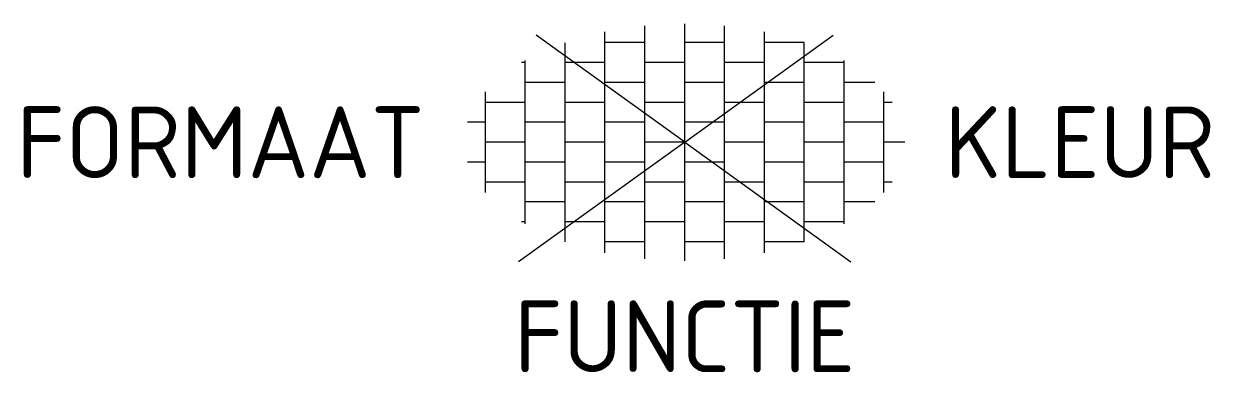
# Model space of a CAD drawing. Header units: metres. Extents: x -16.6 to 13.2, y -5.8 to 3.
import ezdxf
from ezdxf.enums import TextEntityAlignment as Align

# ---------------------------------------------------------------- set-up
doc = ezdxf.new("R2010")
doc.units = ezdxf.units.M
doc.styles.add('NLCS-ISO', font='NLCS-ISO.ttf')

msp = doc.modelspace()

# ---------------------------------------------------------------- linework, layer by layer
for p, q in [((0, 0), (-3.728, 2.684)), ((-2, 2), (-2, 2.773)), ((-1, 2), (-1, 2.926)), ((0, 2), (0, 2.975)), ((0, 0), (3.728, 2.684)), ((1, 2), (1, 2.926)), ((2, 2), (2, 2.773)), ((-3, 2), (-3, 2.498)), ((-1, 2.5), (-2, 2.5)), ((1, 2.5), (0, 2.5)), ((2.994, 2.5), (2, 2.5)), ((3, 2), (3, 2.498)), ((-4, 2), (-4.09, 2)), ((-4, 2), (-4, 2.052)), ((-4, 1), (-4, 2)), ((-2, 2), (-3, 2)), ((-3, 1), (-3, 2)), ((-2, 1), (-2, 2)), ((0, 2), (-1, 2)), ((-1, 1), (-1, 2)), ((0, 1), (0, 2)), ((2, 2), (1, 2)), ((1, 1), (1, 2)), ((2, 1), (2, 2)), ((4, 2), (3, 2)), ((3, 1), (3, 2)), ((4, 2), (4, 2.052)), ((4, 1), (4, 2)), ((-3, 1.5), (-4, 1.5)), ((-1, 1.5), (-2, 1.5)), ((1, 1.5), (0, 1.5)), ((3, 1.5), (2, 1.5)), ((4.771, 1.5), (4, 1.5)), ((-5, 1), (-5, 1.266)), ((5, 1), (5, 1.265)), ((-4, 1), (-5, 1)), ((-5, 0), (-5, 1)), ((-4, 0), (-4, 1)), ((-2, 1), (-3, 1)), ((-3, 0), (-3, 1)), ((-2, 0), (-2, 1)), ((0, 1), (-1, 1)), ((-1, 0), (-1, 1)), ((0, 0), (0, 1)), ((2, 1), (1, 1)), ((1, 0), (1, 1)), ((2, 0), (2, 1)), ((4, 1), (3, 1)), ((3, 0), (3, 1)), ((4, 0), (4, 1)), ((5.203, 1), (5, 1)), ((5, 0), (5, 1)), ((-5, 0.5), (-5.446, 0.5)), ((-3, 0.5), (-4, 0.5)), ((-1, 0.5), (-2, 0.5)), ((1, 0.5), (0, 0.5)), ((3, 0.5), (2, 0.5)), ((5, 0.5), (4, 0.5)), ((-4, 0), (-5, 0)), ((-5, -1), (-5, 0)), ((0, 0), (-4.172, -3.003)), ((-4, -1), (-4, 0)), ((-2, 0), (-3, 0)), ((-3, -1), (-3, 0)), ((-2, -1), (-2, 0)), ((0, 0), (-1, 0)), ((-1, -1), (-1, 0)), ((0, -1), (0, 0)), ((2, 0), (1, 0)), ((1, -1), (1, 0)), ((2, -1), (2, 0)), ((4, 0), (3, 0)), ((3, -1), (3, 0)), ((4, -1), (4, 0)), ((5.525, 0), (5, 0)), ((5, -1), (5, 0)), ((0, 0), (4.172, -3.003)), ((-5, -0.5), (-5.446, -0.5)), ((-3, -0.5), (-4, -0.5)), ((-1, -0.5), (-2, -0.5)), ((1, -0.5), (0, -0.5)), ((3, -0.5), (2, -0.5)), ((5, -0.5), (4, -0.5)), ((-4, -1), (-5, -1)), ((-5, -1.266), (-5, -1)), ((-4, -2), (-4, -1)), ((-2, -1), (-3, -1)), ((-3, -2), (-3, -1)), ((-2, -2), (-2, -1)), ((0, -1), (-1, -1)), ((-1, -2), (-1, -1)), ((0, -2), (0, -1)), ((2, -1), (1, -1)), ((1, -2), (1, -1)), ((2, -2), (2, -1)), ((4, -1), (3, -1)), ((3, -2), (3, -1)), ((4, -2), (4, -1)), ((5.204, -1), (5, -1)), ((5, -1.265), (5, -1)), ((-3, -1.5), (-4, -1.5)), ((-1, -1.5), (-2, -1.5)), ((1, -1.5), (0, -1.5)), ((3, -1.5), (2, -1.5)), ((4.771, -1.5), (4, -1.5)), ((-4, -2), (-4.09, -2)), ((-4, -2.052), (-4, -2)), ((-2, -2), (-3, -2)), ((-3, -2.498), (-3, -2)), ((-2, -2.773), (-2, -2)), ((0, -2), (-1, -2)), ((-1, -2.926), (-1, -2)), ((0, -2.975), (0, -2)), ((2, -2), (1, -2)), ((1, -2.926), (1, -2)), ((2, -2.773), (2, -2)), ((4, -2), (3, -2)), ((3, -2.498), (3, -2)), ((4, -2.052), (4, -2)), ((-1, -2.5), (-2, -2.5)), ((1, -2.5), (0, -2.5)), ((2.994, -2.5), (2, -2.5))]:
    msp.add_line(p, q)

# ---------------------------------------------------------------- texts
at = {"style": 'NLCS-ISO'}
msp.add_attdef('FORMAAT', text='', height=1.8, dxfattribs=at).set_placement((-6.525, 0), align=Align.MIDDLE_RIGHT)
msp.add_attdef('KLEUR', text='G', height=1.8, dxfattribs=at).set_placement((6.525, 0), align=Align.MIDDLE_LEFT)
at = {"style": 'NLCS-ISO', "flags": 1}
msp.add_attdef('FUNCTIE', text='', height=1.8, dxfattribs=at).set_placement((0, -3.975), align=Align.TOP_CENTER)

doc.saveas('drawing.dxf')
